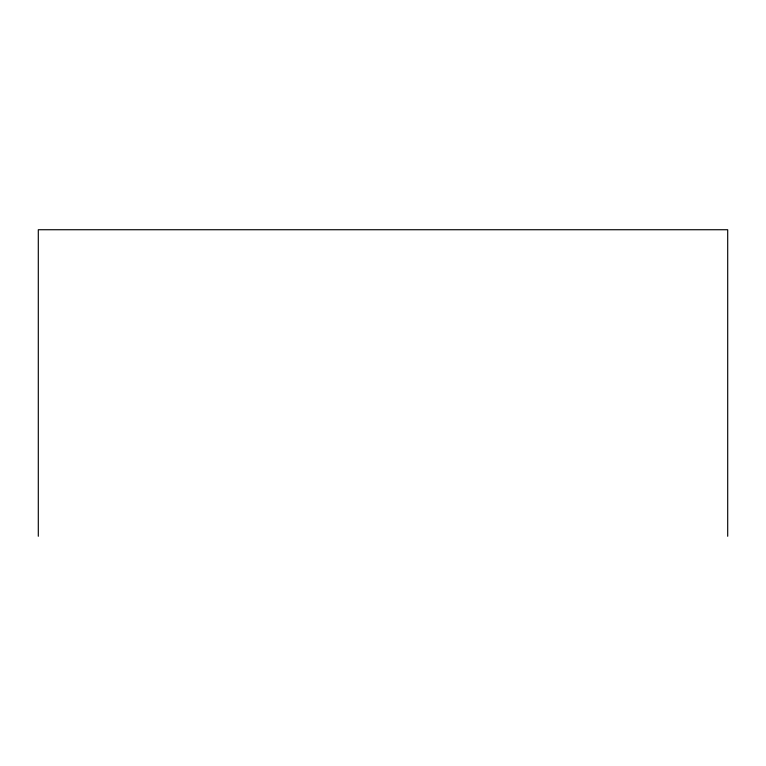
<?xml version="1.0" encoding="UTF-8"?>
<svg xmlns="http://www.w3.org/2000/svg" width="766" height="766" viewBox="0 0 766 766"><rect width="100%" height="100%" fill="white"/><g stroke="black" fill="none" stroke-linecap="round" stroke-linejoin="round"><path stroke-width="1.15" d="M727.7 536.267L727.7 229.733L38.3 229.733L38.3 536.267"/></g></svg>
